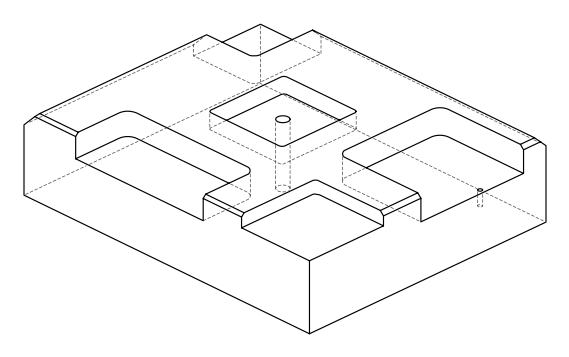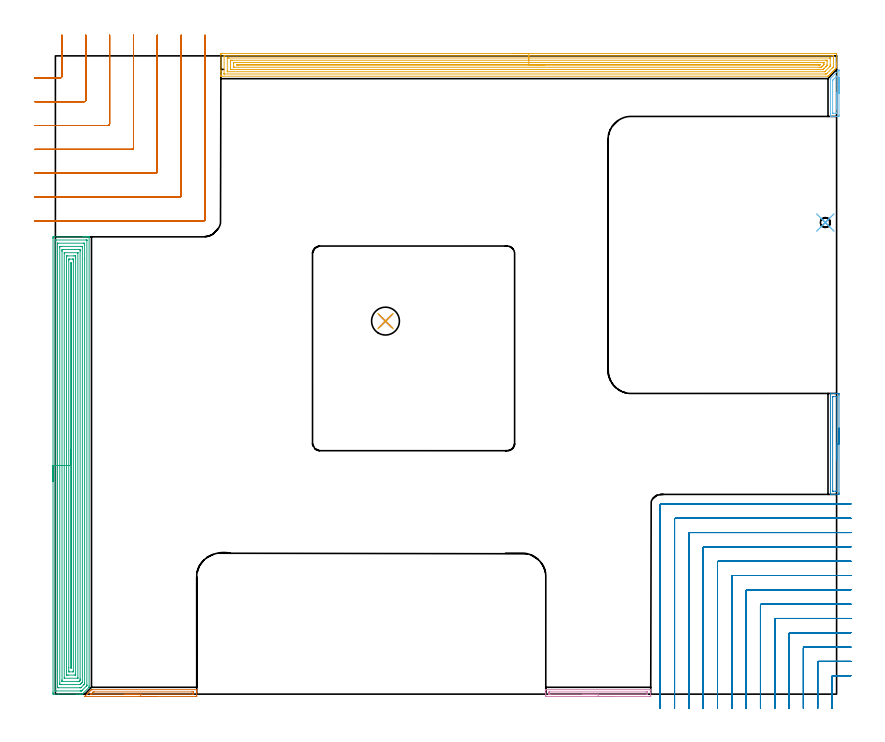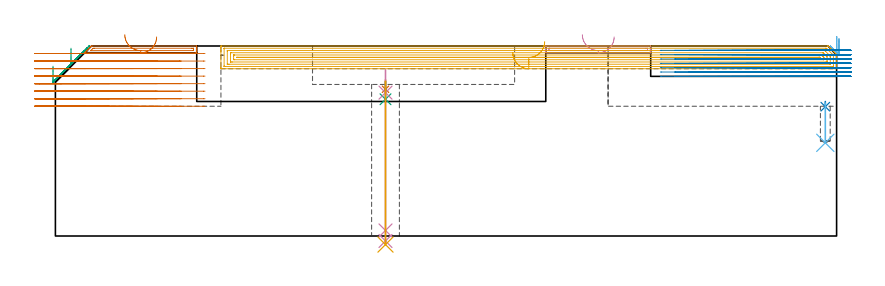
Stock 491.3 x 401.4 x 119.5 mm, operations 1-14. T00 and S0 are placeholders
(PLAN: 17 operations, 9 tool changes, 240.8 min)
(1 SPOT_DRILL | STEP1HOLE | NXT0321_9005460120000 | 0.05 min | 2907 mm3)
(2 SPOT_DRILL_1 | STEP1POCKET | NXT0321_9005460120000 | 0.04 min | 4141 mm3)
(3 DRILL_BLIND_HOLE_INTO_CENTER | STEP1HOLE | NXT0301_033 | 0.05 min | 186 mm3)
(4 GUN_DRILL_THROUGH_HOLE | STEP1HOLE | UGT0307_003 | 0.52 min | 3348 mm3)
(5 SPADE_DRILL_TO_ENLARGE_THROUGH_HOLE | STEP1HOLE | UGT0306_008 | 0.42 min | 22235 mm3)
(6 DRILL_BLIND_HOLE_INTO_CENTER_1 | STEP1POCKET | NXT0301_033 | 0.11 min | 675 mm3)
(7 AREA_MILL | FG_CHAMFER_SURFACE | UGT0205_001 | 1.26 min | 704 mm3)
(8 AREA_MILL_1 | FG_CHAMFER_SURFACE_1 | UGT0205_001 | 1.21 min | 1032 mm3)
(9 AREA_MILL_2 | FG_CHAMFER_SURFACE_2 | UGT0205_001 | 20.87 min | 76143 mm3)
(10 AREA_MILL_3 | FG_CHAMFER_SURFACE_3 | UGT0205_001 | 1.22 min | 662 mm3)
(11 AREA_MILL_4 | FG_CHAMFER_SURFACE_4 | UGT0205_001 | 18.71 min | 40322 mm3)
(12 AREA_MILL_5 | FG_CHAMFER_SURFACE_5 | UGT0205_001 | 0.62 min | 419 mm3)
(13 MILL_CORNER_NOTCH_RECTANGULAR | CORNER_NOTCH_RECTANGULAR | UGT0201_094 | Follow Part, ap 5, ae 75% | 16.51 min | 445218 mm3)
(14 MILL_CORNER_NOTCH_RECTANGULAR_1 | CORNER_NOTCH_RECTANGULAR_1 | NXT0201_011 | Follow Part, ap 3, ae 75% | 27.91 min | 280183 mm3)
(15 MILL_RECTANGULAR_POCKET | POCKET_RECTANGULAR_STRAIGHT | NXT0201_009 | Follow Part, ap 2, ae 75% | 71.96 min | 389629 mm3)
(16 MILL_SLOT | SLOT_PARTIAL_RECTANGULAR | UGT0201_094 | Follow Part, ap 5, ae 75% | 41.82 min | 941056 mm3)
(17 MILL_SLOT_1 | SLOT_PARTIAL_RECTANGULAR_1 | UGT0201_094 | Follow Part, ap 5, ae 75% | 37.5 min | 675445 mm3)
(TOOL NXT0321_9005460120000 | NC Spot Drill, 142deg, 12mm, Carbide, Uncoated | D12 PA142 FL30 Z2)
(TOOL NXT0301_033 | Carbide Drill 6.2mm [860.1-0620-031A1-MM 2214] | D6.2 PA140 FL53 Z2)
(TOOL UGT0307_003 | Gun Drill 7 mm | D7 PA130 FL24 Z1)
(TOOL UGT0306_008 | Spade Drill 17.5mm | D17.5 PA132 FL10 Z2)
(TOOL UGT0205_001 | Chamfer Mill 20 x 3 x 45 deg. | D20 FL50 Z2)
(TOOL UGT0201_094 | End mill 20 mm | D20 FL38 Z4)
(TOOL NXT0201_011 | ENDMILL 12mm [2P460-1200-NA 1630] | D12 FL38 Z6)
(TOOL NXT0201_009 | ENDMILL 8mm [2P460-0800-NA 1630] | D8 FL26 Z6)
(OP 1 SPOT_DRILL)
G17 G21 G94 G90
T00 M6
G54
G17 G0 G90 X207.6 Y234.6 S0 M3
G43 Z129.5 H0
G94 G81 G98 Z92.3 F250. R98.3
G80
M5
M2
(OP 2 SPOT_DRILL_1)
G17 G21 G94 G90
T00 M6
G54
G17 G0 G90 X484.2 Y296.6 S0 M3
G43 Z129.5 H0
G94 G81 G98 Z81.333 F250. R84.6
G80
M5
M2
(OP 3 DRILL_BLIND_HOLE_INTO_CENTER)
G17 G21 G94 G90
T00 M6
G54
G17 G0 G90 X207.6 Y234.6 S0 M3
G43 Z129.5 H1
G94 G81 G98 Z86. F250. R97.3
G80
M5
M2
(OP 4 GUN_DRILL_THROUGH_HOLE)
G17 G21 G94 G90
T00 M6
G54
G17 G0 G90 X207.6 Y234.6 M8
G43 Z129.5 H0
Z104.54
S716 M3
G94 G1 Z90.168 F125. M26
G4 X.084
Z3.5 F250.
G4 X.084
Z-3.132 F125.
G4 X.084
M5
M9
G0 Z104.54
Z129.5
M2
(OP 5 SPADE_DRILL_TO_ENLARGE_THROUGH_HOLE)
G17 G21 G94 G90
T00 M6
G54
G17 G0 G90 X207.6 Y234.6 S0 M3
G43 Z129.5 H0
G94 G73 G98 Z-5.396 F250. Q16.783 R97.3
G80
M5
M2
(OP 6 DRILL_BLIND_HOLE_INTO_CENTER_1)
G17 G21 G94 G90
T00 M6
G54
G17 G0 G90 X484.2 Y296.6 S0 M3
G43 Z129.5 H1
G94 G81 G98 Z58.6 F250. R83.6
G80
M5
M2
(OP 7 AREA_MILL)
G17 G21 G94 G90
T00 M6
G54
G17 G0 G90 X63.65 Y-1.5 S1061 M3
G43 Z129.5 H0
Z125.2
G94 G1 X63.612 Z124.328 F250.
X63.498 Z123.464
X63.309 Z122.612
X63.047 Z121.78
X62.713 Z120.974
X62.31 Z120.2
X61.842 Z119.464
X61.311 Z118.772
X60.721 Z118.129
X60.078 Z117.54
X59.386 Z117.008
X58.65 Z116.54
X57.876 Z116.137
X57.07 Z115.803
X56.238 Z115.541
X55.387 Z115.352
X54.522 Z115.238
X53.65 Z115.2
X18.518
X18.419 Y-1.493 Z115.206
X18.518 Y-1.384 Z115.315
X18.795 Y-1.105 Z115.594
X18.963 Y-0.936 Z115.762
X19.086 Y-0.812 Z115.884
X19.672 Y-0.227 Z116.472
X19.852 Y-0.046 Z116.651
X19.964 Y0.065 Z116.762
X20.55 Y0.65 Z117.35
X21.134 Y1.235 Z117.933
X21.427 Y1.527 Z118.227
X22.076 Y2.176 Z118.875
X22.521 Y2.621 Z119.32
X22.694 Y2.797 Z119.489
X23.41 Y2.8 Z119.5
X88.782
X88.89 Y2.797 Z119.489
X88.898 Y2.697 Z119.39
X88.9 Y2.59 Z119.288
Y1.939 Z118.637
Y1.116 Z117.815
Y0.65 Z117.346
Y0.417 Z117.114
Y-0.227 Z116.469
Y-0.46 Z116.237
X88.895 Y-1.105 Z115.589
X88.89 Y-1.49 Z115.204
X88.733 Y-1.495 Z115.201
X88.337 Y-1.5 Z115.2
X53.65
Y-0.086 Z116.614
X22.521 Y-0.085 Z116.615
X22.376 Y-0.084 Z116.616
X22.304 Y-0.081 Z116.619
X22.28 Y-0.079 Z116.621
X22.281 Y-0.077 Z116.623
X22.321 Y-0.031 Z116.669
X22.367 Y0.017 Z116.717
X22.521 Y0.171 Z116.871
X23.41 Y1.059 Z117.759
X23.651 Y1.29 Z117.99
X23.745 Y1.379 Z118.079
X24.443 Y1.386 Z118.086
X85.813
X86.558 Y1.384 Z118.084
X86.705 Y1.383 Z118.083
X86.875 Y1.379 Z118.079
X86.89 Y1.324 Z118.024
X86.896 Y1.194 Z117.894
X86.899 Y0.65 Z117.35
Y0.314 Z117.014
X86.892 Y-0.024 Z116.676
X86.89 Y-0.067 Z116.633
X86.879 Y-0.079 Z116.621
X86.837 Y-0.081 Z116.619
X86.745 Y-0.084 Z116.616
X86.558 Y-0.085 Z116.615
X86.415 Y-0.086 Z116.614
X53.65
X52.779 Z116.652
X51.914 Z116.766
X51.062 Z116.955
X50.23 Z117.217
X49.424 Z117.551
X48.65 Z117.954
X47.914 Z118.423
X47.222 Z118.954
X46.579 Z119.543
X45.99 Z120.186
X45.459 Z120.878
X44.99 Z121.614
X44.587 Z122.388
X44.253 Z123.194
X43.991 Z124.026
X43.802 Z124.878
X43.688 Z125.743
X43.65 Z126.614
G0 Z129.5
M5
M2
(OP 8 AREA_MILL_1)
G17 G21 G94 G90
T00 M6
G54
G17 G0 G90 X492.8 Y167.35 S1061 M3
G43 Z129.5 H0
Z124.1
G94 G1 Y167.312 Z123.228 F250.
Y167.198 Z122.363
Y167.009 Z121.512
Y166.747 Z120.68
Y166.413 Z119.874
Y166.01 Z119.1
Y165.542 Z118.364
Y165.01 Z117.672
Y164.421 Z117.029
Y163.778 Z116.44
Y163.086 Z115.908
Y162.35 Z115.44
Y161.576 Z115.037
Y160.77 Z114.703
Y159.938 Z114.441
Y159.087 Z114.252
Y158.222 Z114.138
Y157.35 Z114.1
Y126.577
X492.799 Y126.179 Z114.101
X492.794 Y125.693 Z114.103
X492.791 Y125.608 Z114.105
X492.31 Y125.6 Z114.585
X492.001 Z114.894
X491.426 Z115.468
X490.808 Z116.089
X490.542 Z116.355
X489.924 Z116.973
X489.658 Z117.238
X489.125 Z117.774
X488.422 Z118.477
X487.695 Z119.204
X487.414 Z119.476
X487.403 Y125.608 Z119.488
X487.4 Y125.733 Z119.5
Y188.966
X487.403 Y189.092 Z119.488
X487.414 Y189.1 Z119.476
X487.694 Z119.204
X488.422 Z118.477
X489.125 Z117.774
X489.658 Z117.238
X489.924 Z116.973
X490.542 Z116.355
X490.808 Z116.089
X491.426 Z115.468
X492.001 Z114.894
X492.31 Y189.097 Z114.585
X492.791 Y189.092 Z114.105
X492.794 Y189.008 Z114.103
X492.799 Y188.521 Z114.101
X492.8 Y188.028 Z114.1
Y157.35
X491.386 Z115.514
X491.385 Y127.748 Z115.515
X491.384 Y127.642 Z115.516
X491.382 Y127.617 Z115.518
X491.38 Y127.612 Z115.52
X491.36 Y127.609 Z115.54
X491.258 Y127.604 Z115.642
X490.9 Y127.6 Z116.
X489.131 Y127.601 Z117.769
X488.927 Y127.606 Z117.973
X488.844 Y127.61 Z118.056
X488.821 Y127.617 Z118.079
X488.819 Y127.654 Z118.081
X488.816 Y127.742 Z118.084
X488.814 Y127.92 Z118.086
Y127.961
X488.815 Y186.952 Z118.085
X488.816 Y187.058 Z118.084
X488.818 Y187.083 Z118.082
X488.82 Y187.088 Z118.08
X488.84 Y187.092 Z118.06
X488.942 Y187.096 Z117.958
X489.3 Y187.1 Z117.6
X491.069 Y187.099 Z115.831
X491.273 Y187.094 Z115.627
X491.356 Y187.09 Z115.544
X491.379 Y187.083 Z115.521
X491.381 Y187.046 Z115.519
X491.384 Y186.958 Z115.516
X491.386 Y186.78 Z115.514
Y186.739
Y157.35
Y156.478 Z115.552
Y155.614 Z115.666
Y154.762 Z115.855
Y153.93 Z116.117
Y153.124 Z116.451
Y152.35 Z116.854
Y151.614 Z117.323
Y150.922 Z117.854
Y150.279 Z118.443
Y149.69 Z119.086
Y149.159 Z119.778
Y148.69 Z120.514
Y148.287 Z121.288
Y147.953 Z122.094
Y147.691 Z122.926
Y147.502 Z123.778
Y147.388 Z124.643
Y147.35 Z125.514
G0 Z129.5
M5
M2
(OP 9 AREA_MILL_2)
G17 G21 G94 G90
T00 M6
G54
G17 G0 G90 X-1.5 Y133.8 S1061 M3
G43 Z129.5 H0
Z106.8
G94 G1 Y133.838 Z105.928 F250.
Y133.952 Z105.064
Y134.141 Z104.212
Y134.403 Z103.38
Y134.737 Z102.574
Y135.14 Z101.8
Y135.608 Z101.064
Y136.14 Z100.372
Y136.729 Z99.729
Y137.372 Z99.14
Y138.064 Z98.608
Y138.8 Z98.14
Y139.574 Z97.737
Y140.38 Z97.403
Y141.212 Z97.141
Y142.063 Z96.952
Y142.928 Z96.838
Y143.8 Z96.8
Y286.729
X-1.498 Y286.998 Z96.802
X-1.492 Y287.593 Z96.806
X-1.475 Y287.597 Z96.822
X-0.876 Y287.6 Z97.422
X17.291 Z115.586
X17.894 Z116.188
X18.476 Z116.773
X18.788 Z117.084
X19.37 Z117.666
X19.682 Z117.977
X20.306 Z118.605
X20.764 Z119.064
X21.141 Y287.593 Z119.432
X21.197 Y287.59 Z119.488
X21.2 Y287.444 Z119.5
Y5.063
X21.201 Y4.305 Z119.496
X21.199 Y4.298 Z119.494
X21.071 Y4.171 Z119.37
X21.023 Y4.122 Z119.32
X17. Y0.1 Z115.298
X16.909 Y0.01 Z115.205
X16.689 Y0. Z114.988
X15.837 Z114.136
X15.213 Z113.508
X14.007 Z112.304
X13.425 Z111.719
X1.884 Z100.181
X-1.108 Y0.001 Z97.189
X-1.475 Y0.003 Z96.822
X-1.492 Y0.007 Z96.806
X-1.497 Y0.602 Z96.803
X-1.5 Y1.225 Z96.8
Y143.8
X-0.086 Z98.214
X-0.085 Y285.214 Z98.215
Y285.316
X-0.081 Y285.421 Z98.219
X-0.072 Y285.59 Z98.228
X0.018 Y285.593 Z98.318
X0.526 Y285.599 Z98.826
X19.295 Y285.6 Z117.595
X19.682 Y285.598 Z117.982
X19.737 Y285.595 Z118.037
X19.768 Y285.59 Z118.068
X19.779 Y285.579 Z118.079
X19.781 Y285.525 Z118.081
X19.785 Y285.317 Z118.085
X19.786 Y285.214 Z118.086
X19.785 Y5.748 Z118.085
X19.783 Y5.54 Z118.083
X19.779 Y5.403 Z118.079
X19.773 Y5.334 Z118.073
X19.759 Y5.317 Z118.059
X19.682 Y5.233 Z117.982
X19.597 Y5.147 Z117.897
X19.513 Y5.063 Z117.813
X16.918 Y2.468 Z115.218
X16.836 Y2.386 Z115.136
X16.466 Y2.028 Z114.766
X16.443 Y2.01 Z114.743
X16.397 Y2.006 Z114.697
X16.3 Y2.002 Z114.6
X16.107 Y2. Z114.407
X15.6 Z113.9
X0.405 Z98.705
X0.018 Y2.002 Z98.318
X-0.037 Y2.005 Z98.263
X-0.068 Y2.01 Z98.232
X-0.079 Y2.021 Z98.221
X-0.081 Y2.075 Z98.219
X-0.085 Y2.282 Z98.215
X-0.086 Y2.386 Z98.214
Y143.8
X1.328 Z99.628
X1.329 Y283.429 Z99.629
X1.33 Y283.548 Z99.63
X1.332 Y283.577 Z99.632
X1.334 Y283.585 Z99.634
X1.351 Y283.59 Z99.651
X1.464 Y283.596 Z99.764
X1.635 Y283.6 Z99.935
X17.724 Z116.024
X17.894 Y283.597 Z116.194
X18.065 Y283.592 Z116.365
X18.365 Y283.578 Z116.665
X18.367 Y283.429 Z116.667
X18.371 Y282.954 Z116.671
X18.372 Y273.557 Z116.672
X18.371 Y7.264 Z116.671
X18.369 Y6.847 Z116.669
X18.365 Y6.377 Z116.665
X17.956 Y5.955 Z116.256
X17.925 Y5.924 Z116.225
X16.172 Y4.171 Z114.472
X16.139 Y4.138 Z114.439
X16.107 Y4.108 Z114.407
X16.012 Y4.023 Z114.312
X15.925 Y4.01 Z114.225
X15.745 Y4.005 Z114.045
X15.383 Y4. Z113.683
X1.976 Z100.276
X1.806 Y4.002 Z100.106
X1.635 Y4.008 Z99.935
X1.335 Y4.022 Z99.635
X1.333 Y4.171 Z99.633
X1.329 Y4.646 Z99.629
X1.328 Y14.181 Z99.628
Y143.8
X2.743 Z101.043
Y280.753
X2.752 Y281.593 Z101.052
X3.593 Y281.6 Z101.893
X3.638 Z101.938
X16.152 Z114.452
X16.949 Y281.59 Z115.249
X16.957 Y280.796 Z115.257
Y280.753
Y7.739
X16.954 Y7.527 Z115.254
X16.95 Y7.426 Z115.25
X16.892 Y7.353 Z115.192
X16.697 Y7.15 Z114.997
X16.399 Y6.847 Z114.699
X16.253 Y6.701 Z114.553
X16.107 Y6.555 Z114.407
X15.804 Y6.257 Z114.104
X15.605 Y6.066 Z113.905
X15.529 Y6.01 Z113.829
X15.425 Y6.005 Z113.725
X15.213 Y6. Z113.513
X15.168 Z113.468
X3.548 Z101.848
X2.751 Y6.01 Z101.051
X2.743 Y6.804 Z101.043
Y6.847
Y143.8
X4.157 Z102.457
Y278.405
X4.161 Y278.968 Z102.461
X4.164 Y279.291 Z102.464
X4.177 Y279.59 Z102.477
X4.487 Y279.596 Z102.787
X4.749 Y279.599 Z103.049
X14.58 Y279.6 Z112.88
X15.213 Y279.599 Z113.513
X15.477 Y279.596 Z113.777
X15.524 Y279.59 Z113.824
X15.536 Y279.577 Z113.836
X15.538 Y279.535 Z113.838
X15.542 Y278.968 Z113.842
X15.543 Y278.639 Z113.843
Y9.524
X15.542 Y9.195 Z113.842
X15.538 Y8.632 Z113.838
X15.536 Y8.471 Z113.836
X15.468 Y8.377 Z113.768
X15.213 Y8.122 Z113.513
X15.08 Y8.01 Z113.38
X14.947 Y8.004 Z113.247
X14.319 Y8.001 Z112.619
X14.058 Y8. Z112.358
X4.487 Y8.001 Z102.787
X4.222 Y8.004 Z102.522
X4.176 Y8.01 Z102.476
X4.164 Y8.023 Z102.464
X4.162 Y8.064 Z102.462
X4.158 Y8.632 Z102.458
X4.157 Y8.961 Z102.457
Y143.8
X5.571 Z103.871
X5.572 Y277.184 Z103.872
X5.574 Y277.535 Z103.874
X5.576 Y277.577 Z103.876
X5.578 Y277.59 Z103.878
X5.608 Y277.593 Z103.908
X5.719 Y277.597 Z104.019
X5.858 Y277.6 Z104.158
X13.903 Z112.203
X14.074 Y277.597 Z112.374
X14.109 Y277.593 Z112.409
X14.12 Y277.59 Z112.42
X14.123 Y277.58 Z112.423
X14.126 Y277.54 Z112.426
X14.128 Y277.374 Z112.428
Y10.416
X14.126 Y10.065 Z112.426
X14.123 Y10.023 Z112.423
X14.121 Y10.01 Z112.421
X14.092 Y10.007 Z112.392
X13.981 Y10.003 Z112.281
X13.842 Y10. Z112.142
X5.797 Z104.097
X5.626 Y10.003 Z103.926
X5.591 Y10.007 Z103.891
X5.58 Y10.01 Z103.88
X5.577 Y10.02 Z103.877
X5.574 Y10.06 Z103.874
X5.572 Y10.226 Z103.872
X5.571 Y143.8 Z103.871
X6.985 Z105.285
X6.986 Y274.69 Z105.286
X6.991 Y275.4 Z105.291
X6.992 Y275.575 Z105.292
X7.169 Y275.59 Z105.469
X7.863 Y275.599 Z106.163
X11.638 Y275.6 Z109.938
X12.334 Y275.597 Z110.634
X12.531 Y275.59 Z110.831
X12.708 Y275.573 Z111.008
X12.711 Y275.4 Z111.011
X12.713 Y275.218 Z111.013
X12.715 Y274.507 Z111.015
Y274.324
X12.714 Y12.91 Z111.014
X12.709 Y12.2 Z111.009
X12.708 Y12.025 Z111.008
X12.531 Y12.01 Z110.831
X11.837 Y12.001 Z110.137
X8.062 Y12. Z106.362
X7.366 Y12.003 Z105.666
X7.169 Y12.01 Z105.469
X6.992 Y12.027 Z105.292
X6.989 Y12.2 Z105.289
X6.987 Y12.382 Z105.287
X6.985 Y13.985 Z105.285
Y143.8
X8.399 Z106.699
X8.4 Y272.723 Z106.7
X8.403 Y273.275 Z106.703
X8.407 Y273.463 Z106.707
X8.414 Y273.59 Z106.714
X8.517 Y273.593 Z106.817
X8.971 Y273.6 Z107.271
X10.759 Z109.059
X11.182 Y273.593 Z109.482
X11.282 Y273.59 Z109.582
X11.293 Y273.529 Z109.593
X11.295 Y273.457 Z109.595
X11.299 Y273.061 Z109.599
X11.3 Y272.723 Z109.6
Y272.167
Y14.877
X11.297 Y14.325 Z109.597
X11.293 Y14.137 Z109.593
X11.286 Y14.01 Z109.586
X11.183 Y14.007 Z109.483
X10.729 Y14. Z109.029
X8.941 Z107.241
X8.518 Y14.007 Z106.818
X8.418 Y14.01 Z106.718
X8.406 Y14.071 Z106.706
X8.405 Y14.143 Z106.705
X8.401 Y14.539 Z106.701
X8.399 Y16.661 Z106.699
Y143.8
X9.814 Z108.114
Y270.974
X9.85 Y271.478 Z108.15
X9.886 Y270.939 Z108.186
Y16.626
X9.85 Y16.122 Z108.15
X9.814 Y16.661 Z108.114
Y143.8
Y144.672 Z108.152
Y145.536 Z108.266
Y146.388 Z108.454
Y147.22 Z108.717
Y148.026 Z109.051
Y148.8 Z109.453
Y149.536 Z109.922
Y150.228 Z110.453
Y150.871 Z111.043
Y151.46 Z111.686
Y151.991 Z112.378
Y152.46 Z113.114
Y152.863 Z113.888
Y153.197 Z114.694
Y153.459 Z115.526
Y153.648 Z116.377
Y153.762 Z117.242
Y153.8 Z118.114
G0 Z129.5
M5
M2
(OP 10 AREA_MILL_3)
G17 G21 G94 G90
T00 M6
G54
G17 G0 G90 X351.4 Y-1.5 S1061 M3
G43 Z129.5 H0
Z125.2
G94 G1 X351.362 Z124.328 F250.
X351.248 Z123.464
X351.059 Z122.612
X350.797 Z121.78
X350.463 Z120.974
X350.06 Z120.2
X349.592 Z119.464
X349.06 Z118.772
X348.471 Z118.129
X347.828 Z117.54
X347.136 Z117.008
X346.4 Z116.54
X345.626 Z116.137
X344.82 Z115.803
X343.988 Z115.541
X343.136 Z115.352
X342.272 Z115.238
X341.4 Z115.2
X308.956
X308.56 Y-1.495 Z115.201
X308.41 Y-1.49 Z115.204
X308.4 Y-1.105 Z115.589
Y-0.447 Z116.251
Y-0.227 Z116.469
Y0.431 Z117.128
Y0.65 Z117.346
Y1.089 Z117.788
Y2.603 Z119.301
X308.402 Y2.703 Z119.396
X308.41 Y2.797 Z119.489
X308.511 Y2.8 Z119.5
X374.289
X374.39 Y2.797 Z119.489
X374.398 Y2.703 Z119.396
X374.4 Y2.602 Z119.301
Y1.089 Z117.788
Y0.65 Z117.346
Y0.431 Z117.128
Y-0.227 Z116.469
Y-0.447 Z116.251
X374.395 Y-1.105 Z115.589
X374.39 Y-1.49 Z115.204
X374.24 Y-1.495 Z115.201
X373.844 Y-1.5 Z115.2
X341.4
Y-0.086 Z116.614
X311.479
X310.733 Y-0.084 Z116.616
X310.587 Y-0.083 Z116.617
X310.422 Y-0.079 Z116.621
X310.41 Y-0.026 Z116.674
X310.404 Y0.098 Z116.798
X310.401 Y0.65 Z117.35
X310.402 Y0.977 Z117.677
X310.41 Y1.308 Z118.008
X310.417 Y1.379 Z118.079
X310.455 Y1.381 Z118.081
X310.547 Y1.384 Z118.084
X310.733 Y1.385 Z118.085
X310.877 Y1.386 Z118.086
X371.321
X372.067 Y1.384 Z118.084
X372.213 Y1.383 Z118.083
X372.378 Y1.379 Z118.079
X372.39 Y1.326 Z118.026
X372.396 Y1.202 Z117.902
X372.399 Y0.65 Z117.35
X372.398 Y0.323 Z117.023
X372.39 Y-0.008 Z116.692
X372.383 Y-0.079 Z116.621
X372.346 Y-0.081 Z116.619
X372.253 Y-0.084 Z116.616
X372.067 Y-0.085 Z116.615
X371.923 Y-0.086 Z116.614
X341.4
X340.528 Z116.652
X339.664 Z116.766
X338.812 Z116.955
X337.98 Z117.217
X337.174 Z117.551
X336.4 Z117.954
X335.664 Z118.423
X334.972 Z118.954
X334.329 Z119.543
X333.74 Z120.186
X333.208 Z120.878
X332.74 Z121.614
X332.337 Z122.388
X332.003 Z123.194
X331.741 Z124.026
X331.552 Z124.878
X331.438 Z125.743
X331.4 Z126.614
G0 Z129.5
M5
M2
(OP 11 AREA_MILL_4)
G17 G21 G94 G90
T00 M6
G54
G17 G0 G90 X287.7 Y402.9 S1061 M3
G43 Z129.5 H0
Z115.2
G94 G1 X287.738 Z114.329 F250.
X287.852 Z113.464
X288.041 Z112.612
X288.303 Z111.78
X288.637 Z110.974
X289.04 Z110.2
X289.509 Z109.464
X290.04 Z108.772
X290.629 Z108.129
X291.272 Z107.54
X291.964 Z107.009
X292.7 Z106.54
X293.474 Z106.137
X294.28 Z105.803
X295.112 Z105.541
X295.964 Z105.352
X296.828 Z105.238
X297.7 Z105.2
X490.168
X490.681 Y402.898 Z105.202
X491.188 Y402.894 Z105.204
X491.291 Y402.892 Z105.206
X491.3 Y402.391 Z105.706
Y397.078 Z111.016
Y396.534 Z111.563
Y396.193 Z111.903
Y395.649 Z112.447
Y395.307 Z112.788
Y394.491 Z113.608
Y394.422 Z113.677
X491.299 Y394.013 Z114.086
X491.296 Y393.996 Z114.103
X491.279 Y393.979 Z114.121
X490.838 Y393.536 Z114.561
X490.362 Y393.061 Z115.038
X489.952 Y392.651 Z115.446
X489.452 Y392.151 Z115.948
X489.066 Y391.765 Z116.332
X488.542 Y391.241 Z116.858
X488.298 Y390.997 Z117.1
X488.181 Y390.88 Z117.218
X488.001 Y390.7 Z117.399
X487.836 Y390.536 Z117.564
X487.738 Y390.437 Z117.661
X487.703 Y390.402 Z117.696
X487.295 Y389.994 Z118.104
X487.107 Y389.807 Z118.293
X486.973 Y389.673 Z118.427
X486.852 Y389.551 Z118.546
X486.809 Y389.509 Z118.59
X486.139 Y388.839 Z119.26
X485.919 Y388.622 Z119.472
X485.895 Y388.604 Z119.489
X485.768 Y388.6 Z119.5
X104.272
X104.109 Y388.603 Z119.488
X104.1 Y388.625 Z119.465
Y388.992 Z119.107
Y389.31 Z118.789
Y389.994 Z118.101
Y391.221 Z116.876
Y391.765 Z116.329
Y392.379 Z115.717
Y402.12 Z105.978
X104.103 Y402.391 Z105.706
X104.109 Y402.892 Z105.206
X104.212 Y402.894 Z105.204
X104.719 Y402.9 Z105.2
X297.7
Y401.486 Z106.614
X489.116 Y401.485 Z106.615
X489.217 Y401.484 Z106.616
X489.267 Y401.481 Z106.619
X489.285 Y401.479 Z106.621
X489.29 Y401.468 Z106.632
X489.294 Y401.354 Z106.746
X489.299 Y401.104 Z106.996
Y394.663 Z113.437
X489.297 Y394.543 Z113.557
X489.294 Y394.482 Z113.618
X489.29 Y394.454 Z113.646
X489.262 Y394.422 Z113.678
X489.082 Y394.235 Z113.865
X488.894 Y394.044 Z114.056
X488.639 Y393.789 Z114.311
X485.32 Y390.471 Z117.629
X485.078 Y390.234 Z117.866
X484.858 Y390.021 Z118.079
X484.427 Y390.015 Z118.085
X484.406 Y390.014 Z118.086
X106.284 Y390.015 Z118.085
X106.183 Y390.016 Z118.084
X106.133 Y390.019 Z118.081
X106.115 Y390.021 Z118.079
X106.11 Y390.032 Z118.068
X106.106 Y390.146 Z117.954
X106.101 Y390.396 Z117.704
Y401.022 Z107.079
X106.108 Y401.425 Z106.675
X106.11 Y401.474 Z106.626
X106.127 Y401.479 Z106.621
X106.179 Y401.482 Z106.618
X106.288 Y401.484 Z106.616
X106.506 Y401.486 Z106.614
X297.7
Y400.071 Z108.029
X487.22
X487.261 Y400.07 Z108.03
X487.283 Y400.068 Z108.032
X487.288 Y400.066 Z108.034
X487.291 Y400.053 Z108.047
X487.297 Y399.926 Z108.174
X487.299 Y399.735 Z108.365
X487.3 Y399.544 Z108.556
Y396.002 Z112.098
X487.299 Y395.307 Z112.793
X487.297 Y395.119 Z112.981
X487.29 Y394.926 Z113.174
X487.263 Y394.874 Z113.226
X487.223 Y394.83 Z113.27
X487.107 Y394.707 Z113.393
X484.165 Y391.765 Z116.335
X483.846 Y391.455 Z116.645
X483.825 Y391.436 Z116.664
X483.787 Y391.434 Z116.666
X483.703 Y391.431 Z116.669
X483.533 Y391.429 Z116.671
X108.18
X108.139 Y391.43 Z116.67
X108.117 Y391.432 Z116.668
X108.112 Y391.434 Z116.666
X108.109 Y391.447 Z116.653
X108.103 Y391.574 Z116.526
X108.101 Y391.765 Z116.335
X108.1 Y391.956 Z116.144
Y399.926 Z108.174
X108.103 Y399.99 Z108.11
X108.107 Y400.04 Z108.06
X108.111 Y400.065 Z108.035
X108.124 Y400.066 Z108.034
X108.293 Y400.069 Z108.031
X108.847 Y400.071 Z108.029
X109.186
X297.7
Y398.657 Z109.443
X484.621
X485.189 Y398.655 Z109.445
X485.25 Y398.653 Z109.447
X485.285 Y398.651 Z109.449
X485.29 Y398.61 Z109.49
X485.294 Y398.402 Z109.698
X485.3 Y397.984 Z110.116
X485.299 Y396.193 Z111.907
X485.283 Y395.344 Z112.756
X485.25 Y395.307 Z112.793
X484.843 Y394.895 Z113.205
X484.427 Y394.475 Z113.625
X483.533 Y393.582 Z114.518
X483.065 Y393.115 Z114.985
X482.922 Y392.974 Z115.126
X482.805 Y392.863 Z115.237
X482.788 Y392.849 Z115.251
X482.77 Y392.847 Z115.253
X482.727 Y392.844 Z115.256
X482.64 Y392.843 Z115.257
X482.446
X110.779
X110.211 Y392.845 Z115.255
X110.151 Y392.847 Z115.253
X110.115 Y392.849 Z115.251
X110.11 Y392.89 Z115.21
X110.106 Y393.098 Z115.002
X110.1 Y393.516 Z114.584
Y397.964 Z110.136
X110.106 Y398.396 Z109.704
X110.11 Y398.612 Z109.488
X110.12 Y398.651 Z109.449
X110.174 Y398.653 Z109.447
X110.276 Y398.655 Z109.445
X110.973 Y398.657 Z109.443
X111.167
X297.7
Y397.243 Z110.857
X482.806
X483.139 Y397.241 Z110.859
X483.234 Y397.239 Z110.861
X483.285 Y397.236 Z110.864
X483.29 Y397.227 Z110.873
X483.295 Y397.172 Z110.928
X483.297 Y397.078 Z111.022
X483.299 Y396.425 Z111.675
X483.295 Y396.193 Z111.907
X483.286 Y395.868 Z112.232
X483.281 Y395.791 Z112.309
X483.24 Y395.745 Z112.355
X483.168 Y395.67 Z112.43
X482.809 Y395.307 Z112.793
X482.64 Y395.138 Z112.962
X482.28 Y394.779 Z113.321
X481.919 Y394.422 Z113.678
X481.83 Y394.339 Z113.761
X481.747 Y394.264 Z113.836
X481.018 Y394.258 Z113.842
X480.853 Y394.257 Z113.843
X112.594
X112.261 Y394.259 Z113.841
X112.167 Y394.261 Z113.839
X112.115 Y394.264 Z113.836
X112.11 Y394.273 Z113.827
X112.105 Y394.328 Z113.772
X112.102 Y394.422 Z113.678
X112.1 Y395.076 Z113.024
X112.101 Y396.846 Z111.254
X112.106 Y397.078 Z111.022
X112.11 Y397.235 Z110.865
X112.428 Y397.24 Z110.86
X112.595 Y397.242 Z110.858
X297.7 Y397.243 Z110.857
Y395.829 Z112.271
X479.96
X480.328 Y395.828 Z112.272
X480.819 Y395.823 Z112.277
X480.853 Y395.822 Z112.278
X480.854 Y395.81 Z112.29
X480.853 Y395.803 Z112.297
X480.756 Y395.712 Z112.388
X480.721 Y395.68 Z112.42
X480.681 Y395.678 Z112.422
X480.484 Y395.673 Z112.427
X480.327 Y395.672 Z112.428
X479.96 Y395.671 Z112.429
X114.914 Y395.672 Z112.428
X114.547 Y395.674 Z112.426
X114.173 Y395.678 Z112.422
X114.11 Y395.684 Z112.416
X114.107 Y395.743 Z112.357
X114.116 Y395.822 Z112.278
X114.197 Y395.824 Z112.276
X114.388 Y395.827 Z112.273
X114.547 Y395.828 Z112.272
X114.914 Y395.829 Z112.271
X297.7
X298.572 Z112.309
X299.437 Z112.423
X300.288 Z112.612
X301.12 Z112.874
X301.926 Z113.208
X302.7 Z113.611
X303.436 Z114.08
X304.128 Z114.611
X304.771 Z115.2
X305.36 Z115.843
X305.892 Z116.535
X306.36 Z117.271
X306.763 Z118.045
X307.097 Z118.851
X307.359 Z119.683
X307.548 Z120.535
X307.662 Z121.4
X307.7 Z122.271
G0 Z129.5
M5
M2
(OP 12 AREA_MILL_5)
G17 G21 G94 G90
T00 M6
G54
G17 G0 G90 X492.8 Y387.9 S1061 M3
G43 Z129.5 H0
Z124.1
G94 G1 Y387.862 Z123.228 F250.
Y387.748 Z122.364
Y387.559 Z121.512
Y387.297 Z120.68
Y386.963 Z119.874
Y386.56 Z119.1
Y386.092 Z118.364
Y385.56 Z117.672
Y384.971 Z117.029
Y384.328 Z116.44
Y383.636 Z115.908
Y382.9 Z115.44
Y382.126 Z115.037
Y381.32 Z114.703
Y380.488 Z114.441
Y379.636 Z114.252
Y378.772 Z114.138
Y377.9 Z114.1
Y364.167
X492.797 Y363.773 Z114.103
X492.79 Y363.307 Z114.104
X492.78 Y363.304 Z114.114
X492.31 Y363.3 Z114.583
X491.488 Z115.411
X487.467 Y363.301 Z119.432
X487.405 Y363.31 Z119.494
X487.4 Y363.331 Z119.5
Y386.73
X487.405 Y387.103 Z119.491
X487.515 Y387.215 Z119.383
X487.852 Y387.552 Z119.048
X492.361 Y392.061 Z114.539
X492.622 Y392.322 Z114.276
X492.753 Y392.447 Z114.144
X492.794 Y392.483 Z114.102
X492.8 Y392.322 Z114.1
Y377.9
X491.386 Z115.514
X491.385 Y365.538 Z115.515
X491.381 Y365.329 Z115.519
X491.38 Y365.311 Z115.52
X491.306 Y365.307 Z115.594
X491.179 Y365.302 Z115.721
X491.02 Y365.3 Z115.88
X490.781 Z116.119
X489.013 Z117.887
X488.895 Z118.005
X488.868 Y365.302 Z118.032
X488.842 Y365.306 Z118.058
X488.821 Y365.311 Z118.079
X488.819 Y365.342 Z118.081
X488.815 Y365.498 Z118.085
X488.814 Y365.538 Z118.086
X488.815 Y385.806 Z118.085
Y385.847
X488.821 Y386.052 Z118.079
X488.953 Y386.193 Z117.947
X489.129 Y386.375 Z117.771
X489.479 Y386.73 Z117.421
X491.283 Y388.533 Z115.617
X491.336 Y388.586 Z115.564
X491.366 Y388.612 Z115.534
X491.371 Y388.614 Z115.529
X491.379 Y388.612 Z115.521
X491.384 Y388.538 Z115.516
X491.385 Y388.496 Z115.515
X491.386 Y388.411 Z115.514
Y377.9
Y377.028 Z115.552
Y376.164 Z115.666
Y375.312 Z115.855
Y374.48 Z116.117
Y373.674 Z116.451
Y372.9 Z116.854
Y372.164 Z117.323
Y371.472 Z117.854
Y370.829 Z118.443
Y370.24 Z119.086
Y369.708 Z119.778
Y369.24 Z120.514
Y368.837 Z121.288
Y368.503 Z122.094
Y368.241 Z122.926
Y368.052 Z123.778
Y367.938 Z124.643
Y367.9 Z125.514
G0 Z129.5
M5
M2
(OP 13 MILL_CORNER_NOTCH_RECTANGULAR)
G17 G21 G94 G90
T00 M6
G54
G17 G0 G90 X-13. Y387.6 S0 M3
G43 Z129.5 H0
Z114.762
G94 G1 X-10. F250.
X3.107 F500.
G3 X4.1 Y388.593 R1.
G1 Y411.4
Y414.4 F250.
G0 Z129.5
X-13. Y372.6
Z114.762
G1 X-10.
X18.107 F500.
G3 X19.1 Y373.593 R1.
G1 Y411.4
Y414.4 F250.
G0 Z129.5
X-13. Y357.6
Z114.762
G1 X-10.
X33.106 F500.
G3 X34.1 Y358.594 R1.
G1 Y411.4
Y414.4 F250.
G0 Z129.5
X-13. Y342.6
Z114.762
G1 X-10.
X48.106 F500.
G3 X49.1 Y343.594 R1.
G1 Y411.4
Y414.4 F250.
G0 Z129.5
X-13. Y327.6
Z114.762
G1 X-10.
X63.106 F500.
G3 X64.1 Y328.594 R1.
G1 Y411.4
Y414.4 F250.
G0 Z129.5
X-13. Y312.6
Z114.762
G1 X-10.
X78.105 F500.
G3 X79.1 Y313.595 R1.
G1 Y411.4
Y414.4 F250.
G0 Z129.5
X-13. Y297.6
Z114.762
G1 X-10.
X93.105 F500.
G3 X94.1 Y298.595 R1.
G1 Y411.4
Y414.4 F250.
G0 Z129.5
X-13. Y387.6
Z110.025
G1 X-10.
X3.107 F500.
G3 X4.1 Y388.593 R1.
G1 Y411.4
Y414.4 F250.
G0 Z129.5
X-13. Y372.6
Z110.025
G1 X-10.
X18.107 F500.
G3 X19.1 Y373.593 R1.
G1 Y411.4
Y414.4 F250.
G0 Z129.5
X-13. Y357.6
Z110.025
G1 X-10.
X33.106 F500.
G3 X34.1 Y358.594 R1.
G1 Y411.4
Y414.4 F250.
G0 Z129.5
X-13. Y342.6
Z110.025
G1 X-10.
X48.106 F500.
G3 X49.1 Y343.594 R1.
G1 Y411.4
Y414.4 F250.
G0 Z129.5
X-13. Y327.6
Z110.025
G1 X-10.
X63.106 F500.
G3 X64.1 Y328.594 R1.
G1 Y411.4
Y414.4 F250.
G0 Z129.5
X-13. Y312.6
Z110.025
G1 X-10.
X78.105 F500.
G3 X79.1 Y313.595 R1.
G1 Y411.4
Y414.4 F250.
G0 Z129.5
X-13. Y297.6
Z110.025
G1 X-10.
X93.105 F500.
G3 X94.1 Y298.595 R1.
G1 Y411.4
Y414.4 F250.
G0 Z129.5
X-13. Y387.6
Z105.287
G1 X-10.
X3.107 F500.
G3 X4.1 Y388.593 R1.
G1 Y411.4
Y414.4 F250.
G0 Z129.5
X-13. Y372.6
Z105.287
G1 X-10.
X18.107 F500.
G3 X19.1 Y373.593 R1.
G1 Y411.4
Y414.4 F250.
G0 Z129.5
X-13. Y357.6
Z105.287
G1 X-10.
X33.106 F500.
G3 X34.1 Y358.594 R1.
G1 Y411.4
Y414.4 F250.
G0 Z129.5
X-13. Y342.6
Z105.287
G1 X-10.
X48.106 F500.
G3 X49.1 Y343.594 R1.
G1 Y411.4
Y414.4 F250.
G0 Z129.5
X-13. Y327.6
Z105.287
G1 X-10.
X63.106 F500.
G3 X64.1 Y328.594 R1.
G1 Y411.4
Y414.4 F250.
G0 Z129.5
X-13. Y312.6
Z105.287
G1 X-10.
X78.105 F500.
G3 X79.1 Y313.595 R1.
G1 Y411.4
Y414.4 F250.
G0 Z129.5
X-13. Y297.6
Z105.287
G1 X-10.
X93.105 F500.
G3 X94.1 Y298.595 R1.
G1 Y411.4
Y414.4 F250.
G0 Z129.5
X-13. Y387.6
Z100.55
G1 X-10.
X3.107 F500.
G3 X4.1 Y388.593 R1.
G1 Y411.4
Y414.4 F250.
G0 Z129.5
X-13. Y372.6
Z100.55
G1 X-10.
X18.107 F500.
G3 X19.1 Y373.593 R1.
G1 Y411.4
Y414.4 F250.
G0 Z129.5
X-13. Y357.6
Z100.55
G1 X-10.
X33.106 F500.
G3 X34.1 Y358.594 R1.
G1 Y411.4
Y414.4 F250.
G0 Z129.5
X-13. Y342.6
Z100.55
G1 X-10.
X48.106 F500.
G3 X49.1 Y343.594 R1.
G1 Y411.4
Y414.4 F250.
G0 Z129.5
X-13. Y327.6
Z100.55
G1 X-10.
X63.106 F500.
G3 X64.1 Y328.594 R1.
G1 Y411.4
Y414.4 F250.
G0 Z129.5
X-13. Y312.6
Z100.55
G1 X-10.
X78.105 F500.
G3 X79.1 Y313.595 R1.
G1 Y411.4
Y414.4 F250.
G0 Z129.5
X-13. Y297.6
Z100.55
G1 X-10.
X93.105 F500.
G3 X94.1 Y298.595 R1.
G1 Y411.4
Y414.4 F250.
G0 Z129.5
X-13. Y387.6
Z95.812
G1 X-10.
X3.107 F500.
G3 X4.1 Y388.593 R1.
G1 Y411.4
Y414.4 F250.
G0 Z129.5
X-13. Y372.6
Z95.812
G1 X-10.
X18.107 F500.
G3 X19.1 Y373.593 R1.
G1 Y411.4
Y414.4 F250.
G0 Z129.5
X-13. Y357.6
Z95.812
G1 X-10.
X33.106 F500.
G3 X34.1 Y358.594 R1.
G1 Y411.4
Y414.4 F250.
G0 Z129.5
X-13. Y342.6
Z95.812
G1 X-10.
X48.106 F500.
G3 X49.1 Y343.594 R1.
G1 Y411.4
Y414.4 F250.
G0 Z129.5
X-13. Y327.6
Z95.812
G1 X-10.
X63.106 F500.
G3 X64.1 Y328.594 R1.
G1 Y411.4
Y414.4 F250.
G0 Z129.5
X-13. Y312.6
Z95.812
G1 X-10.
X78.105 F500.
G3 X79.1 Y313.595 R1.
G1 Y411.4
Y414.4 F250.
G0 Z129.5
X-13. Y297.6
Z95.812
G1 X-10.
X93.105 F500.
G3 X94.1 Y298.595 R1.
G1 Y411.4
Y414.4 F250.
G0 Z129.5
X-13. Y387.6
Z91.075
G1 X-10.
X3.107 F500.
G3 X4.1 Y388.593 R1.
G1 Y411.4
Y414.4 F250.
G0 Z129.5
X-13. Y372.6
Z91.075
G1 X-10.
X18.107 F500.
G3 X19.1 Y373.593 R1.
G1 Y411.4
Y414.4 F250.
G0 Z129.5
X-13. Y357.6
Z91.075
G1 X-10.
X33.106 F500.
G3 X34.1 Y358.594 R1.
G1 Y411.4
Y414.4 F250.
G0 Z129.5
X-13. Y342.6
Z91.075
G1 X-10.
X48.106 F500.
G3 X49.1 Y343.594 R1.
G1 Y411.4
Y414.4 F250.
G0 Z129.5
X-13. Y327.6
Z91.075
G1 X-10.
X63.106 F500.
G3 X64.1 Y328.594 R1.
G1 Y411.4
Y414.4 F250.
G0 Z129.5
X-13. Y312.6
Z91.075
G1 X-10.
X78.105 F500.
G3 X79.1 Y313.595 R1.
G1 Y411.4
Y414.4 F250.
G0 Z129.5
X-13. Y297.6
Z91.075
G1 X-10.
X93.105 F500.
G3 X94.1 Y298.595 R1.
G1 Y411.4
Y414.4 F250.
G0 Z129.5
X-13. Y387.6
Z86.337
G1 X-10.
X3.107 F500.
G3 X4.1 Y388.593 R1.
G1 Y411.4
Y414.4 F250.
G0 Z129.5
X-13. Y372.6
Z86.337
G1 X-10.
X18.107 F500.
G3 X19.1 Y373.593 R1.
G1 Y411.4
Y414.4 F250.
G0 Z129.5
X-13. Y357.6
Z86.337
G1 X-10.
X33.106 F500.
G3 X34.1 Y358.594 R1.
G1 Y411.4
Y414.4 F250.
G0 Z129.5
X-13. Y342.6
Z86.337
G1 X-10.
X48.106 F500.
G3 X49.1 Y343.594 R1.
G1 Y411.4
Y414.4 F250.
G0 Z129.5
X-13. Y327.6
Z86.337
G1 X-10.
X63.106 F500.
G3 X64.1 Y328.594 R1.
G1 Y411.4
Y414.4 F250.
G0 Z129.5
X-13. Y312.6
Z86.337
G1 X-10.
X78.105 F500.
G3 X79.1 Y313.595 R1.
G1 Y411.4
Y414.4 F250.
G0 Z129.5
X-13. Y297.6
Z86.337
G1 X-10.
X93.105 F500.
G3 X94.1 Y298.595 R1.
G1 Y411.4
Y414.4 F250.
G0 Z129.5
X-13. Y387.6
Z81.6
G1 X-10.
X3.107 F500.
G3 X4.1 Y388.593 R1.
G1 Y411.4
Y414.4 F250.
G0 Z129.5
X-13. Y372.6
Z81.6
G1 X-10.
X18.107 F500.
G3 X19.1 Y373.593 R1.
G1 Y411.4
Y414.4 F250.
G0 Z129.5
X-13. Y357.6
Z81.6
G1 X-10.
X33.106 F500.
G3 X34.1 Y358.594 R1.
G1 Y411.4
Y414.4 F250.
G0 Z129.5
X-13. Y342.6
Z81.6
G1 X-10.
X48.106 F500.
G3 X49.1 Y343.594 R1.
G1 Y411.4
Y414.4 F250.
G0 Z129.5
X-13. Y327.6
Z81.6
G1 X-10.
X63.106 F500.
G3 X64.1 Y328.594 R1.
G1 Y411.4
Y414.4 F250.
G0 Z129.5
X-13. Y312.6
Z81.6
G1 X-10.
X78.105 F500.
G3 X79.1 Y313.595 R1.
G1 Y411.4
Y414.4 F250.
G0 Z129.5
X-13. Y297.6
Z81.6
G1 X-10.
X93.105 F500.
G3 X94.1 Y298.595 R1.
G1 Y411.4
Y414.4 F250.
G0 Z129.5
M5
M2
(OP 14 MILL_CORNER_NOTCH_RECTANGULAR_1)
G17 G21 G94 G90
T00 M6
G54
G17 G0 G90 X500.3 Y11.6 S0 M3
G43 Z129.5 H1
Z116.771
G94 G1 X497.3 F250.
X488.993 F500.
G3 X488.4 Y11.007 R0.6
G1 Y-6.
Y-9. F250.
G0 Z129.5
X500.3 Y20.6
Z116.771
G1 X497.3
X479.993 F500.
G3 X479.4 Y20.007 R0.6
G1 Y-6.
Y-9. F250.
G0 Z129.5
X500.3 Y29.6
Z116.771
G1 X497.3
X470.993 F500.
G3 X470.4 Y29.007 R0.6
G1 Y-6.
Y-9. F250.
G0 Z129.5
X500.3 Y38.6
Z116.771
G1 X497.3
X461.994 F500.
G3 X461.4 Y38.006 R0.6
G1 Y-6.
Y-9. F250.
G0 Z129.5
X500.3 Y47.6
Z116.771
G1 X497.3
X452.994 F500.
G3 X452.4 Y47.006 R0.6
G1 Y-6.
Y-9. F250.
G0 Z129.5
X500.3 Y56.6
Z116.771
G1 X497.3
X443.994 F500.
G3 X443.4 Y56.006 R0.6
G1 Y-6.
Y-9. F250.
G0 Z129.5
X500.3 Y65.6
Z116.771
G1 X497.3
X434.995 F500.
G3 X434.4 Y65.005 R0.6
G1 Y-6.
Y-9. F250.
G0 Z129.5
X500.3 Y74.6
Z116.771
G1 X497.3
X425.995 F500.
G3 X425.4 Y74.005 R0.6
G1 Y-6.
Y-9. F250.
G0 Z129.5
X500.3 Y83.6
Z116.771
G1 X497.3
X416.995 F500.
G3 X416.4 Y83.005 R0.6
G1 Y-6.
Y-9. F250.
G0 Z129.5
X500.3 Y92.6
Z116.771
G1 X497.3
X407.995 F500.
G3 X407.4 Y92.005 R0.6
G1 Y-6.
Y-9. F250.
G0 Z129.5
X500.3 Y101.6
Z116.771
G1 X497.3
X398.996 F500.
G3 X398.4 Y101.004 R0.6
G1 Y-6.
Y-9. F250.
G0 Z129.5
X500.3 Y110.6
Z116.771
G1 X497.3
X389.996 F500.
G3 X389.4 Y110.004 R0.6
G1 Y-6.
Y-9. F250.
G0 Z129.5
X500.3 Y119.6
Z116.771
G1 X497.3
X380.996 F500.
G3 X380.4 Y119.004 R0.6
G1 Y-6.
Y-9. F250.
G0 Z129.5
X500.3 Y11.6
Z114.043
G1 X497.3
X488.993 F500.
G3 X488.4 Y11.007 R0.6
G1 Y-6.
Y-9. F250.
G0 Z129.5
X500.3 Y20.6
Z114.043
G1 X497.3
X479.993 F500.
G3 X479.4 Y20.007 R0.6
G1 Y-6.
Y-9. F250.
G0 Z129.5
X500.3 Y29.6
Z114.043
G1 X497.3
X470.993 F500.
G3 X470.4 Y29.007 R0.6
G1 Y-6.
Y-9. F250.
G0 Z129.5
X500.3 Y38.6
Z114.043
G1 X497.3
X461.994 F500.
G3 X461.4 Y38.006 R0.6
G1 Y-6.
Y-9. F250.
G0 Z129.5
X500.3 Y47.6
Z114.043
G1 X497.3
X452.994 F500.
G3 X452.4 Y47.006 R0.6
G1 Y-6.
Y-9. F250.
G0 Z129.5
X500.3 Y56.6
Z114.043
G1 X497.3
X443.994 F500.
G3 X443.4 Y56.006 R0.6
G1 Y-6.
Y-9. F250.
G0 Z129.5
X500.3 Y65.6
Z114.043
G1 X497.3
X434.995 F500.
G3 X434.4 Y65.005 R0.6
G1 Y-6.
Y-9. F250.
G0 Z129.5
X500.3 Y74.6
Z114.043
G1 X497.3
X425.995 F500.
G3 X425.4 Y74.005 R0.6
G1 Y-6.
Y-9. F250.
G0 Z129.5
X500.3 Y83.6
Z114.043
G1 X497.3
X416.995 F500.
G3 X416.4 Y83.005 R0.6
G1 Y-6.
Y-9. F250.
G0 Z129.5
X500.3 Y92.6
Z114.043
G1 X497.3
X407.995 F500.
G3 X407.4 Y92.005 R0.6
G1 Y-6.
Y-9. F250.
G0 Z129.5
X500.3 Y101.6
Z114.043
G1 X497.3
X398.996 F500.
G3 X398.4 Y101.004 R0.6
G1 Y-6.
Y-9. F250.
G0 Z129.5
X500.3 Y110.6
Z114.043
G1 X497.3
X389.996 F500.
G3 X389.4 Y110.004 R0.6
G1 Y-6.
Y-9. F250.
G0 Z129.5
X500.3 Y119.6
Z114.043
G1 X497.3
X380.996 F500.
G3 X380.4 Y119.004 R0.6
G1 Y-6.
Y-9. F250.
G0 Z129.5
X500.3 Y11.6
Z111.314
G1 X497.3
X488.993 F500.
G3 X488.4 Y11.007 R0.6
G1 Y-6.
Y-9. F250.
G0 Z129.5
X500.3 Y20.6
Z111.314
G1 X497.3
X479.993 F500.
G3 X479.4 Y20.007 R0.6
G1 Y-6.
Y-9. F250.
G0 Z129.5
X500.3 Y29.6
Z111.314
G1 X497.3
X470.993 F500.
G3 X470.4 Y29.007 R0.6
G1 Y-6.
Y-9. F250.
G0 Z129.5
X500.3 Y38.6
Z111.314
G1 X497.3
X461.994 F500.
G3 X461.4 Y38.006 R0.6
G1 Y-6.
Y-9. F250.
G0 Z129.5
X500.3 Y47.6
Z111.314
G1 X497.3
X452.994 F500.
G3 X452.4 Y47.006 R0.6
G1 Y-6.
Y-9. F250.
G0 Z129.5
X500.3 Y56.6
Z111.314
G1 X497.3
X443.994 F500.
G3 X443.4 Y56.006 R0.6
G1 Y-6.
Y-9. F250.
G0 Z129.5
X500.3 Y65.6
Z111.314
G1 X497.3
X434.995 F500.
G3 X434.4 Y65.005 R0.6
G1 Y-6.
Y-9. F250.
G0 Z129.5
X500.3 Y74.6
Z111.314
G1 X497.3
X425.995 F500.
G3 X425.4 Y74.005 R0.6
G1 Y-6.
Y-9. F250.
G0 Z129.5
X500.3 Y83.6
Z111.314
G1 X497.3
X416.995 F500.
G3 X416.4 Y83.005 R0.6
G1 Y-6.
Y-9. F250.
G0 Z129.5
X500.3 Y92.6
Z111.314
G1 X497.3
X407.995 F500.
G3 X407.4 Y92.005 R0.6
G1 Y-6.
Y-9. F250.
G0 Z129.5
X500.3 Y101.6
Z111.314
G1 X497.3
X398.996 F500.
G3 X398.4 Y101.004 R0.6
G1 Y-6.
Y-9. F250.
G0 Z129.5
X500.3 Y110.6
Z111.314
G1 X497.3
X389.996 F500.
G3 X389.4 Y110.004 R0.6
G1 Y-6.
Y-9. F250.
G0 Z129.5
X500.3 Y119.6
Z111.314
G1 X497.3
X380.996 F500.
G3 X380.4 Y119.004 R0.6
G1 Y-6.
Y-9. F250.
G0 Z129.5
X500.3 Y11.6
Z108.586
G1 X497.3
X488.993 F500.
G3 X488.4 Y11.007 R0.6
G1 Y-6.
Y-9. F250.
G0 Z129.5
X500.3 Y20.6
Z108.586
G1 X497.3
X479.993 F500.
G3 X479.4 Y20.007 R0.6
G1 Y-6.
Y-9. F250.
G0 Z129.5
X500.3 Y29.6
Z108.586
G1 X497.3
X470.993 F500.
G3 X470.4 Y29.007 R0.6
G1 Y-6.
Y-9. F250.
G0 Z129.5
X500.3 Y38.6
Z108.586
G1 X497.3
X461.994 F500.
G3 X461.4 Y38.006 R0.6
G1 Y-6.
Y-9. F250.
G0 Z129.5
X500.3 Y47.6
Z108.586
G1 X497.3
X452.994 F500.
G3 X452.4 Y47.006 R0.6
G1 Y-6.
Y-9. F250.
G0 Z129.5
X500.3 Y56.6
Z108.586
G1 X497.3
X443.994 F500.
G3 X443.4 Y56.006 R0.6
G1 Y-6.
Y-9. F250.
G0 Z129.5
X500.3 Y65.6
Z108.586
G1 X497.3
X434.995 F500.
G3 X434.4 Y65.005 R0.6
G1 Y-6.
Y-9. F250.
G0 Z129.5
X500.3 Y74.6
Z108.586
G1 X497.3
X425.995 F500.
G3 X425.4 Y74.005 R0.6
G1 Y-6.
Y-9. F250.
G0 Z129.5
X500.3 Y83.6
Z108.586
G1 X497.3
X416.995 F500.
G3 X416.4 Y83.005 R0.6
G1 Y-6.
Y-9. F250.
G0 Z129.5
X500.3 Y92.6
Z108.586
G1 X497.3
X407.995 F500.
G3 X407.4 Y92.005 R0.6
G1 Y-6.
Y-9. F250.
G0 Z129.5
X500.3 Y101.6
Z108.586
G1 X497.3
X398.996 F500.
G3 X398.4 Y101.004 R0.6
G1 Y-6.
Y-9. F250.
G0 Z129.5
X500.3 Y110.6
Z108.586
G1 X497.3
X389.996 F500.
G3 X389.4 Y110.004 R0.6
G1 Y-6.
Y-9. F250.
G0 Z129.5
X500.3 Y119.6
Z108.586
G1 X497.3
X380.996 F500.
G3 X380.4 Y119.004 R0.6
G1 Y-6.
Y-9. F250.
G0 Z129.5
X500.3 Y11.6
Z105.857
G1 X497.3
X488.993 F500.
G3 X488.4 Y11.007 R0.6
G1 Y-6.
Y-9. F250.
G0 Z129.5
X500.3 Y20.6
Z105.857
G1 X497.3
X479.993 F500.
G3 X479.4 Y20.007 R0.6
G1 Y-6.
Y-9. F250.
G0 Z129.5
X500.3 Y29.6
Z105.857
G1 X497.3
X470.993 F500.
G3 X470.4 Y29.007 R0.6
G1 Y-6.
Y-9. F250.
G0 Z129.5
X500.3 Y38.6
Z105.857
G1 X497.3
X461.994 F500.
G3 X461.4 Y38.006 R0.6
G1 Y-6.
Y-9. F250.
G0 Z129.5
X500.3 Y47.6
Z105.857
G1 X497.3
X452.994 F500.
G3 X452.4 Y47.006 R0.6
G1 Y-6.
Y-9. F250.
G0 Z129.5
X500.3 Y56.6
Z105.857
G1 X497.3
X443.994 F500.
G3 X443.4 Y56.006 R0.6
G1 Y-6.
Y-9. F250.
G0 Z129.5
X500.3 Y65.6
Z105.857
G1 X497.3
X434.995 F500.
G3 X434.4 Y65.005 R0.6
G1 Y-6.
Y-9. F250.
G0 Z129.5
X500.3 Y74.6
Z105.857
G1 X497.3
X425.995 F500.
G3 X425.4 Y74.005 R0.6
G1 Y-6.
Y-9. F250.
G0 Z129.5
X500.3 Y83.6
Z105.857
G1 X497.3
X416.995 F500.
G3 X416.4 Y83.005 R0.6
G1 Y-6.
Y-9. F250.
G0 Z129.5
X500.3 Y92.6
Z105.857
G1 X497.3
X407.995 F500.
G3 X407.4 Y92.005 R0.6
G1 Y-6.
Y-9. F250.
G0 Z129.5
X500.3 Y101.6
Z105.857
G1 X497.3
X398.996 F500.
G3 X398.4 Y101.004 R0.6
G1 Y-6.
Y-9. F250.
G0 Z129.5
X500.3 Y110.6
Z105.857
G1 X497.3
X389.996 F500.
G3 X389.4 Y110.004 R0.6
G1 Y-6.
Y-9. F250.
G0 Z129.5
X500.3 Y119.6
Z105.857
G1 X497.3
X380.996 F500.
G3 X380.4 Y119.004 R0.6
G1 Y-6.
Y-9. F250.
G0 Z129.5
X500.3 Y11.6
Z103.129
G1 X497.3
X488.993 F500.
G3 X488.4 Y11.007 R0.6
G1 Y-6.
Y-9. F250.
G0 Z129.5
X500.3 Y20.6
Z103.129
G1 X497.3
X479.993 F500.
G3 X479.4 Y20.007 R0.6
G1 Y-6.
Y-9. F250.
G0 Z129.5
X500.3 Y29.6
Z103.129
G1 X497.3
X470.993 F500.
G3 X470.4 Y29.007 R0.6
G1 Y-6.
Y-9. F250.
G0 Z129.5
X500.3 Y38.6
Z103.129
G1 X497.3
X461.994 F500.
G3 X461.4 Y38.006 R0.6
G1 Y-6.
Y-9. F250.
G0 Z129.5
X500.3 Y47.6
Z103.129
G1 X497.3
X452.994 F500.
G3 X452.4 Y47.006 R0.6
G1 Y-6.
Y-9. F250.
G0 Z129.5
X500.3 Y56.6
Z103.129
G1 X497.3
X443.994 F500.
G3 X443.4 Y56.006 R0.6
G1 Y-6.
Y-9. F250.
G0 Z129.5
X500.3 Y65.6
Z103.129
G1 X497.3
X434.995 F500.
G3 X434.4 Y65.005 R0.6
G1 Y-6.
Y-9. F250.
G0 Z129.5
X500.3 Y74.6
Z103.129
G1 X497.3
X425.995 F500.
G3 X425.4 Y74.005 R0.6
G1 Y-6.
Y-9. F250.
G0 Z129.5
X500.3 Y83.6
Z103.129
G1 X497.3
X416.995 F500.
G3 X416.4 Y83.005 R0.6
G1 Y-6.
Y-9. F250.
G0 Z129.5
X500.3 Y92.6
Z103.129
G1 X497.3
X407.995 F500.
G3 X407.4 Y92.005 R0.6
G1 Y-6.
Y-9. F250.
G0 Z129.5
X500.3 Y101.6
Z103.129
G1 X497.3
X398.996 F500.
G3 X398.4 Y101.004 R0.6
G1 Y-6.
Y-9. F250.
G0 Z129.5
X500.3 Y110.6
Z103.129
G1 X497.3
X389.996 F500.
G3 X389.4 Y110.004 R0.6
G1 Y-6.
Y-9. F250.
G0 Z129.5
X500.3 Y119.6
Z103.129
G1 X497.3
X380.996 F500.
G3 X380.4 Y119.004 R0.6
G1 Y-6.
Y-9. F250.
G0 Z129.5
X500.3 Y11.6
Z100.4
G1 X497.3
X488.993 F500.
G3 X488.4 Y11.007 R0.6
G1 Y-6.
Y-9. F250.
G0 Z129.5
X500.3 Y20.6
Z100.4
G1 X497.3
X479.993 F500.
G3 X479.4 Y20.007 R0.6
G1 Y-6.
Y-9. F250.
G0 Z129.5
X500.3 Y29.6
Z100.4
G1 X497.3
X470.993 F500.
G3 X470.4 Y29.007 R0.6
G1 Y-6.
Y-9. F250.
G0 Z129.5
X500.3 Y38.6
Z100.4
G1 X497.3
X461.994 F500.
G3 X461.4 Y38.006 R0.6
G1 Y-6.
Y-9. F250.
G0 Z129.5
X500.3 Y47.6
Z100.4
G1 X497.3
X452.994 F500.
G3 X452.4 Y47.006 R0.6
G1 Y-6.
Y-9. F250.
G0 Z129.5
X500.3 Y56.6
Z100.4
G1 X497.3
X443.994 F500.
G3 X443.4 Y56.006 R0.6
G1 Y-6.
Y-9. F250.
G0 Z129.5
X500.3 Y65.6
Z100.4
G1 X497.3
X434.995 F500.
G3 X434.4 Y65.005 R0.6
G1 Y-6.
Y-9. F250.
G0 Z129.5
X500.3 Y74.6
Z100.4
G1 X497.3
X425.995 F500.
G3 X425.4 Y74.005 R0.6
G1 Y-6.
Y-9. F250.
G0 Z129.5
X500.3 Y83.6
Z100.4
G1 X497.3
X416.995 F500.
G3 X416.4 Y83.005 R0.6
G1 Y-6.
Y-9. F250.
G0 Z129.5
X500.3 Y92.6
Z100.4
G1 X497.3
X407.995 F500.
G3 X407.4 Y92.005 R0.6
G1 Y-6.
Y-9. F250.
G0 Z129.5
X500.3 Y101.6
Z100.4
G1 X497.3
X398.996 F500.
G3 X398.4 Y101.004 R0.6
G1 Y-6.
Y-9. F250.
G0 Z129.5
X500.3 Y110.6
Z100.4
G1 X497.3
X389.996 F500.
G3 X389.4 Y110.004 R0.6
G1 Y-6.
Y-9. F250.
G0 Z129.5
X500.3 Y119.6
Z100.4
G1 X497.3
X380.996 F500.
G3 X380.4 Y119.004 R0.6
G1 Y-6.
Y-9. F250.
G0 Z129.5
M5
M2
